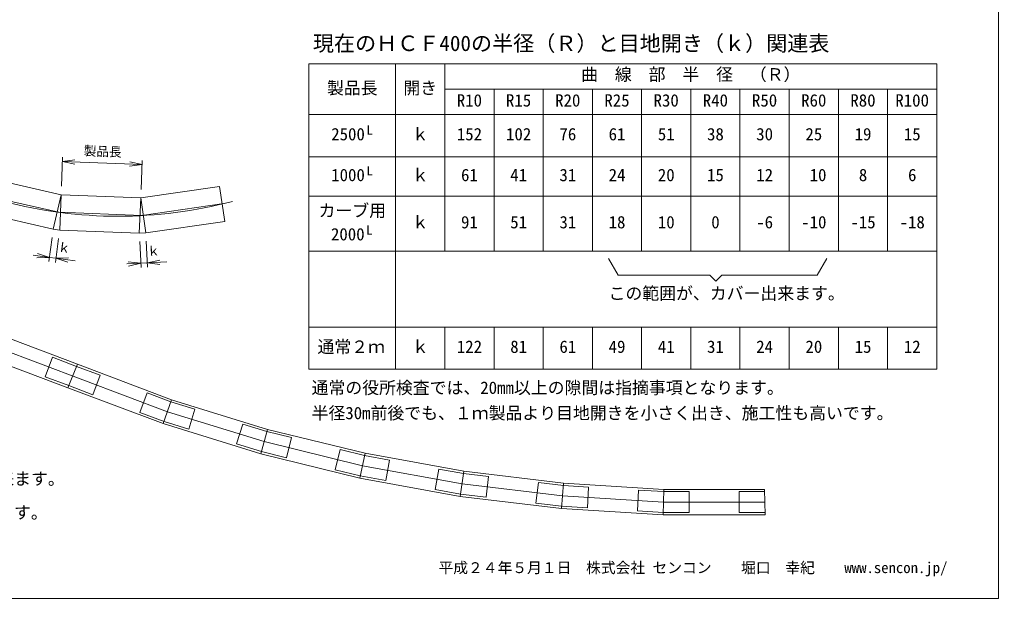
# Model space of a CAD drawing. Units: millimetres, scale not verified. Extents: x 4390 to 16808, y 2195 to 6418.
# Drawn here: x 13326 to 16808, y 2195 to 4252 of the extents above; entities that cross this region are included whole.
import ezdxf
from ezdxf.enums import TextEntityAlignment as Align

# ---------------------------------------------------------------- set-up
doc = ezdxf.new("R2010")
doc.units = ezdxf.units.MM
doc.layers.add('3', color=4, linetype='Continuous', lineweight=18)
doc.styles.add('ＭＳ ゴシック-5.0-0.0', font='')
doc.styles.get('ＭＳ ゴシック-5.0-0.0').set_extended_font_data('ＭＳ ゴシック-5.0-0.0')

msp = doc.modelspace()

# ---------------------------------------------------------------- linework, layer by layer
at = {"layer": '3'}
for p, q in [((16807.55, 6418.078), (16807.55, 2195.24)), ((14354.131, 4094.757), (16588.323, 4094.757)), ((14354.131, 4094.757), (14354.131, 3429.509)), ((14663.331, 4094.757), (14663.331, 3429.509)), ((14838.33, 4094.757), (14838.33, 3429.509)), ((16588.323, 3429.509), (16588.323, 4094.757)), ((14838.33, 4004.757), (16588.323, 4004.757)), ((15013.33, 4004.757), (15013.33, 3429.509)), ((15188.329, 4004.757), (15188.329, 3429.509)), ((15363.328, 4004.757), (15363.328, 3429.509)), ((15538.328, 4004.757), (15538.328, 3429.509)), ((15713.327, 4004.757), (15713.327, 3429.509)), ((15888.326, 4004.757), (15888.326, 3429.509)), ((16063.325, 4004.757), (16063.325, 3429.509)), ((16238.325, 4004.757), (16238.325, 3429.509)), ((16413.324, 4004.757), (16413.324, 3429.509)), ((14354.131, 3914.757), (16588.323, 3914.757)), ((13478.814, 3763.004), (13474.665, 3659.805)), ((14354.131, 3764.758), (16588.323, 3764.758)), ((13478.211, 3748.016), (13522.806, 3754.043)), ((13478.211, 3748.016), (13522.178, 3738.428)), ((13761.519, 3736.625), (13478.211, 3748.016)), ((13761.519, 3736.625), (13716.925, 3730.598)), ((13761.519, 3736.625), (13717.553, 3746.213)), ((13762.122, 3751.613), (13757.973, 3648.414)), ((13288.804, 3672.145), (13473.46, 3629.829)), ((13756.768, 3618.438), (14037.333, 3659.38)), ((14055.483, 3535.005), (14037.333, 3659.38)), ((13445.384, 3507.312), (13473.46, 3629.829)), ((13468.41, 3504.238), (13473.46, 3629.829)), ((13756.768, 3618.438), (13473.46, 3629.829)), ((14354.131, 3624.508), (16588.323, 3624.508)), ((13270.352, 3611.898), (13465.107, 3567.268)), ((13756.768, 3618.438), (13751.718, 3492.847)), ((13756.768, 3618.438), (13774.917, 3494.063)), ((14052.179, 3598.035), (13760.071, 3555.409)), ((13760.071, 3555.409), (13465.107, 3567.268)), ((13281.77, 3544.806), (13445.384, 3507.312)), ((13774.917, 3494.063), (14055.483, 3535.005)), ((13468.41, 3504.238), (13445.384, 3507.312)), ((13751.718, 3492.847), (13468.41, 3504.238)), ((13774.917, 3494.063), (13751.718, 3492.847)), ((13429.989, 3392.008), (13441.413, 3477.576)), ((13453.016, 3388.934), (13464.44, 3474.502)), ((13753.288, 3462.889), (13758.086, 3371.347)), ((13776.487, 3464.104), (13781.285, 3372.563)), ((13373.836, 3414.639), (13431.974, 3406.877)), ((13431.974, 3406.877), (13389.082, 3420.487)), ((14354.131, 3429.509), (14354.131, 3159.51)), ((14354.131, 3429.509), (16588.323, 3429.509)), ((14663.331, 3429.509), (14663.331, 3159.51)), ((16588.323, 3429.509), (16588.323, 3159.51)), ((13431.974, 3406.877), (13387.014, 3404.996)), ((13455.001, 3403.802), (13431.974, 3406.877)), ((13455.001, 3403.802), (13499.961, 3405.683)), ((13455.001, 3403.802), (13497.893, 3390.192)), ((13455.001, 3403.802), (13523.625, 3394.64)), ((13706.745, 3383.677), (13757.301, 3386.327)), ((13757.301, 3386.327), (13712.636, 3391.811)), ((13757.301, 3386.327), (13713.454, 3376.204)), ((13780.5, 3387.542), (13757.301, 3386.327)), ((13780.5, 3387.542), (13824.346, 3397.665)), ((13780.5, 3387.542), (13849.229, 3391.144)), ((13780.5, 3387.542), (13825.164, 3382.058)), ((15455.288, 3343.309), (15421.046, 3402.617)), ((16162.969, 3343.309), (16197.211, 3402.617)), ((15455.288, 3343.309), (15781.53, 3343.309)), ((15781.53, 3343.309), (15802.58, 3322.258)), ((15823.63, 3343.309), (15802.58, 3322.258)), ((15823.63, 3343.309), (16162.969, 3343.309)), ((14354.131, 3159.51), (16588.323, 3159.51)), ((14354.131, 3159.51), (14354.131, 3009.51)), ((14663.331, 3159.51), (14663.331, 3009.51)), ((14838.33, 3159.51), (14838.33, 3009.51)), ((15013.33, 3159.51), (15013.33, 3009.51)), ((15188.329, 3159.51), (15188.329, 3009.51)), ((15363.328, 3159.51), (15363.328, 3009.51)), ((15538.328, 3159.51), (15538.328, 3009.51)), ((15713.327, 3159.51), (15713.327, 3009.51)), ((15888.326, 3159.51), (15888.326, 3009.51)), ((16063.325, 3159.51), (16063.325, 3009.51)), ((16238.325, 3159.51), (16238.325, 3009.51)), ((16413.324, 3159.51), (16413.324, 3009.51)), ((16588.323, 3009.51), (16588.323, 3159.51)), ((13177.826, 3112.326), (13851.699, 2858.762)), ((14354.131, 3009.51), (16588.323, 3009.51)), ((13851.699, 2858.762), (14195.63, 2752.405)), ((14195.63, 2752.405), (14545.318, 2666.857)), ((14545.318, 2666.857), (14899.505, 2602.426)), ((14899.505, 2602.426), (15256.918, 2559.342)), ((15256.918, 2559.342), (15616.27, 2537.762)), ((15616.27, 2537.762), (15976.27, 2537.762)), ((16807.55, 2195.24), (10827.791, 2195.24))]:
    msp.add_line(p, q, dxfattribs=at)
at = {"layer": '3', "color": 9}
for p, q in [((14838.33, 3914.757), (14838.33, 3764.758)), ((16063.325, 3914.757), (14838.33, 3914.757)), ((16063.325, 3764.758), (16063.325, 3914.757)), ((16063.325, 3914.757), (16063.325, 3764.758)), ((16238.325, 3914.757), (16063.325, 3914.757)), ((16238.325, 3764.758), (16238.325, 3914.757)), ((14838.33, 3764.758), (15188.329, 3764.758)), ((15188.329, 3764.758), (16063.325, 3764.758)), ((16063.325, 3764.758), (16238.325, 3764.758)), ((13473.46, 3629.829), (13445.384, 3507.312)), ((13468.41, 3504.238), (13473.46, 3629.829)), ((14838.33, 3624.508), (14838.33, 3429.509)), ((15363.328, 3624.508), (14838.33, 3624.508)), ((15363.328, 3429.509), (15363.328, 3624.508)), ((16588.323, 3624.508), (16238.325, 3624.508)), ((16238.325, 3624.508), (16238.325, 3429.509)), ((16588.323, 3429.509), (16588.323, 3624.508)), ((13756.768, 3618.438), (13751.718, 3492.847)), ((13774.917, 3494.063), (13756.768, 3618.438)), ((13445.384, 3507.312), (13468.41, 3504.238)), ((13751.718, 3492.847), (13774.917, 3494.063)), ((14838.33, 3429.509), (15363.328, 3429.509)), ((16238.325, 3429.509), (16588.323, 3429.509)), ((14838.33, 3159.51), (14838.33, 3009.51)), ((15888.326, 3159.51), (14838.33, 3159.51)), ((15888.326, 3009.51), (15888.326, 3159.51)), ((15888.326, 3159.51), (15888.326, 3009.51)), ((16063.325, 3159.51), (15888.326, 3159.51)), ((16063.325, 3009.51), (16063.325, 3159.51)), ((16063.325, 3159.51), (16063.325, 3009.51)), ((16238.325, 3159.51), (16063.325, 3159.51)), ((16238.325, 3009.51), (16238.325, 3159.51)), ((14838.33, 3009.51), (15888.326, 3009.51)), ((15888.326, 3009.51), (16063.325, 3009.51)), ((16063.325, 3009.51), (16238.325, 3009.51))]:
    msp.add_line(p, q, dxfattribs=at)
at = {"layer": '3', "color": 3}
for p, q in [((14663.331, 3624.508), (14354.131, 3624.508)), ((14354.131, 3624.508), (14354.131, 3429.509)), ((14663.331, 3429.509), (14663.331, 3624.508)), ((14354.131, 3429.509), (14663.331, 3429.509))]:
    msp.add_line(p, q, dxfattribs=at)
at = {"layer": '3', "color": 2}
for p, q in [((13192.411, 3154.919), (13531.874, 3027.186)), ((13163.242, 3069.734), (13497.652, 2943.902)), ((13442.682, 3052.092), (13416.691, 2983.02)), ((13442.682, 3052.092), (13528.794, 3019.69)), ((13497.652, 2943.902), (13531.874, 3027.186)), ((13528.794, 3019.69), (13612.834, 2988.067)), ((13531.874, 3027.186), (13866.284, 2901.354)), ((13416.691, 2983.02), (13500.732, 2951.398)), ((13586.844, 2918.995), (13612.834, 2988.067)), ((13497.652, 2943.902), (13837.115, 2816.169)), ((13500.732, 2951.398), (13586.844, 2918.995)), ((13753.628, 2856.238), (13779.618, 2925.31)), ((13779.618, 2925.31), (13863.658, 2893.687)), ((13866.284, 2901.354), (13837.115, 2816.169)), ((13863.658, 2893.687), (13949.443, 2867.159)), ((13866.284, 2901.354), (14207.635, 2795.795)), ((13753.628, 2856.238), (13839.74, 2823.836)), ((13927.64, 2796.654), (13949.443, 2867.159)), ((13839.74, 2823.836), (13927.64, 2796.654)), ((13837.115, 2816.169), (14183.625, 2709.015)), ((14097.886, 2744.007), (14119.689, 2814.513)), ((14119.689, 2814.513), (14205.474, 2787.985)), ((14207.635, 2795.795), (14183.625, 2709.015)), ((14205.474, 2787.985), (14292.695, 2766.647)), ((14207.635, 2795.795), (14554.7, 2710.889)), ((14275.158, 2694.961), (14292.695, 2766.647)), ((14097.886, 2744.007), (14185.786, 2716.825)), ((14185.786, 2716.825), (14275.158, 2694.961)), ((14448.253, 2652.615), (14465.79, 2724.301)), ((14465.79, 2724.301), (14553.011, 2702.964)), ((14183.625, 2709.015), (14535.936, 2622.826)), ((14554.7, 2710.889), (14535.936, 2622.826)), ((14553.011, 2702.964), (14641.354, 2686.893)), ((14554.7, 2710.889), (14906.231, 2646.941)), ((14628.146, 2614.284), (14641.354, 2686.893)), ((14448.253, 2652.615), (14537.625, 2630.751)), ((14803.469, 2582.391), (14816.677, 2654.999)), ((14816.677, 2654.999), (14905.02, 2638.928)), ((14906.231, 2646.941), (14892.779, 2557.911)), ((14906.231, 2646.941), (15260.963, 2604.181)), ((14535.936, 2622.826), (14892.779, 2557.911)), ((14537.625, 2630.751), (14628.146, 2614.284)), ((14905.02, 2638.928), (14994.168, 2628.182)), ((14985.336, 2554.913), (14994.168, 2628.182)), ((14803.469, 2582.391), (14893.99, 2565.924)), ((15162.255, 2533.586), (15171.087, 2606.856)), ((15171.087, 2606.856), (15260.235, 2596.11)), ((15260.963, 2604.181), (15252.873, 2514.504)), ((15260.235, 2596.11), (15349.866, 2590.727)), ((15260.963, 2604.181), (15617.62, 2582.762)), ((15345.442, 2517.06), (15349.866, 2590.727)), ((15523.322, 2506.377), (15527.746, 2580.045)), ((15527.746, 2580.045), (15617.377, 2574.662)), ((15617.62, 2582.762), (15614.92, 2492.762)), ((15617.62, 2582.762), (15974.92, 2582.762)), ((15974.92, 2582.762), (15977.62, 2492.762)), ((14892.779, 2557.911), (15252.873, 2514.504)), ((14893.99, 2565.924), (14985.336, 2554.913)), ((15617.377, 2574.662), (15707.17, 2574.662)), ((15707.17, 2500.862), (15707.17, 2574.662)), ((15885.37, 2500.862), (15885.37, 2574.662)), ((15885.37, 2574.662), (15975.163, 2574.662)), ((15162.255, 2533.586), (15253.601, 2522.575)), ((15252.873, 2514.504), (15614.92, 2492.762)), ((15253.601, 2522.575), (15345.442, 2517.06)), ((15523.322, 2506.377), (15615.163, 2500.862)), ((15614.92, 2492.762), (15977.62, 2492.762)), ((15615.163, 2500.862), (15707.17, 2500.862)), ((15885.37, 2500.862), (15977.377, 2500.862))]:
    msp.add_line(p, q, dxfattribs=at)
at = {"layer": '3'}
msp.add_arc((13676.479, 5150.434), 1597.214, 255.21295, 284.74202, dxfattribs=at)

# ---------------------------------------------------------------- texts
at = {"layer": '3', "color": 7, "style": 'ＭＳ ゴシック-5.0-0.0'}
for s, height, p in [('現在のＨＣＦ400の半径（Ｒ）と目地開き（ｋ）関連表', 54.99, (14369.132, 4123.759)), ('曲\u3000線\u3000部\u3000半\u3000径\u3000（Ｒ）', 43.99, (15323.328, 4022.14)), ('製品長', 43.99, (14419.288, 3973.899)), ('開き', 43.99, (14690.832, 3973.899)), ('R10', 43.99, (14880.831, 3929.759)), ('R15', 43.99, (15055.831, 3929.759)), ('R20', 43.99, (15230.83, 3929.759)), ('R25', 43.99, (15405.829, 3929.759)), ('R30', 43.99, (15580.828, 3929.759)), ('R40', 43.99, (15755.828, 3929.759)), ('R50', 43.99, (15930.827, 3929.759)), ('R60', 43.99, (16105.826, 3929.759)), ('R80', 43.99, (16280.826, 3929.759)), ('R100', 43.99, (16440.825, 3929.759)), ('2500', 43.99, (14434.288, 3809.758)), ('L', 32.99, (14559.782, 3833.246)), ('ｋ', 43.99, (14721.082, 3809.758)), ('152', 43.99, (14881.081, 3809.758)), ('102', 43.99, (15056.08, 3809.758)), ('76', 43.99, (15246.08, 3809.758)), ('61', 43.99, (15421.079, 3809.758)), ('51', 43.99, (15596.078, 3809.758)), ('38', 43.99, (15771.078, 3809.758)), ('30', 43.99, (15946.077, 3809.758)), ('25', 43.99, (16121.076, 3809.758)), ('19', 43.99, (16296.076, 3809.758)), ('15', 43.99, (16471.075, 3809.758)), ('L', 32.99, (14559.782, 3688.122)), ('ｋ', 43.99, (14721.082, 3664.633)), ('1000', 43.99, (14434.288, 3664.633)), ('61', 43.99, (14896.081, 3664.633)), ('41', 43.99, (15071.08, 3664.633)), ('31', 43.99, (15246.08, 3664.633)), ('24', 43.99, (15421.079, 3664.633)), ('20', 43.99, (15596.078, 3664.633)), ('15', 43.99, (15771.078, 3664.633)), ('12', 43.99, (15946.077, 3664.633)), ('10', 43.99, (16136.076, 3664.633)), ('8', 43.99, (16311.075, 3664.633)), ('6', 43.99, (16486.075, 3664.633)), ('カーブ用', 43.99, (14389.288, 3538.154)), ('ｋ', 43.99, (14721.082, 3497.009)), ('91', 43.99, (14896.081, 3497.009)), ('51', 43.99, (15071.08, 3497.009)), ('31', 43.99, (15246.08, 3497.009)), ('18', 43.99, (15421.079, 3497.009)), ('10', 43.99, (15596.078, 3497.009)), ('0', 43.99, (15786.078, 3497.009)), ('-6', 43.99, (15946.077, 3497.009)), ('-10', 43.99, (16106.076, 3497.009)), ('-15', 43.99, (16281.075, 3497.009)), ('-18', 43.99, (16456.075, 3497.009)), ('L', 32.99, (14558.875, 3477.634)), ('2000', 43.99, (14433.381, 3454.146)), ('この範囲が、カバー出来ます。', 43.99, (15420.857, 3244.113)), ('通常２ｍ', 43.99, (14385.495, 3054.51)), ('ｋ', 43.99, (14721.082, 3054.51)), ('122', 43.99, (14881.081, 3054.51)), ('81', 43.99, (15071.08, 3054.51)), ('61', 43.99, (15246.08, 3054.51)), ('49', 43.99, (15421.079, 3054.51)), ('41', 43.99, (15596.078, 3054.51)), ('31', 43.99, (15771.078, 3054.51)), ('24', 43.99, (15946.077, 3054.51)), ('20', 43.99, (16121.076, 3054.51)), ('15', 43.99, (16296.076, 3054.51)), ('12', 43.99, (16471.075, 3054.51)), ('通常の役所検査では、20mm以上の隙間は指摘事項となります。', 43.99, (14364.465, 2908.857)), ('半径30m前後でも、１ｍ製品より目地開きを小さく出き、施工性も高いです。', 43.99, (14364.465, 2818.857)), ('２．向きを変えることによってカーブ、直線の本体施工が小さい目地開きで対応出来ます。', 43.99, (11026.255, 2585.355)), ('３．蓋受け部形状が斜めなので、蓋版の隙間を15mm程度以下に押さえることが出来ます。', 43.99, (11026.255, 2465.355)), ('平成２４年５月１日\u3000株式会社 センコン\u3000\u3000堀口\u3000幸紀\u3000\u3000www.sencon.jp/', 38.49, (14815.891, 2273.629))]:
    msp.add_text(s, height=height, dxfattribs=at).set_placement(p, align=Align.BOTTOM_LEFT)
for s, rotation, p in [('製品長', 357.698, (13553.022, 3760.02)), ('ｋ', 352.395, (13458.703, 3418.441)), ('ｋ', 3, (13781.036, 3402.591))]:
    msp.add_text(s, height=32.99, rotation=rotation, dxfattribs=at).set_placement(p, align=Align.BOTTOM_LEFT)

doc.saveas('drawing.dxf')
